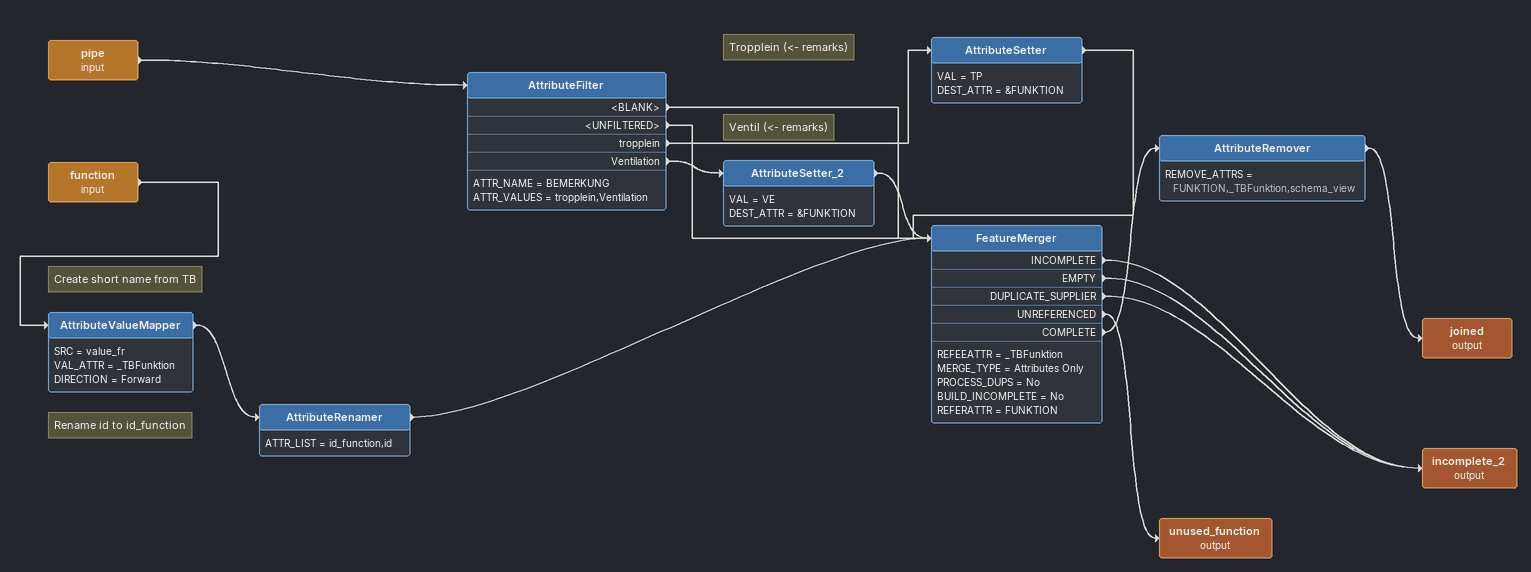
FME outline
pipe (input)
    -> AttributeFilter
AttributeFilter
    ATTR_NAME = BEMERKUNG
    ATTR_VALUES = tropplein,Ventilation
    <BLANK> -> FeatureMerger
    <UNFILTERED> -> FeatureMerger
    tropplein -> AttributeSetter
    Ventilation -> AttributeSetter_2
Note: Tropplein (<- remarks)
AttributeSetter
    VAL = TP
    DEST_ATTR = &FUNKTION
    -> FeatureMerger
Note: Ventil (<- remarks)
AttributeSetter_2
    VAL = VE
    DEST_ATTR = &FUNKTION
    -> FeatureMerger
function (input)
    -> AttributeValueMapper
Note: Create short name from TB
AttributeValueMapper
    SRC = value_fr
    VAL_ATTR = _TBFunktion
    DIRECTION = Forward
    -> AttributeRenamer
Note: Rename id to id_function
AttributeRenamer
    ATTR_LIST = id_function,id
    -> FeatureMerger
FeatureMerger
    REFEEATTR = _TBFunktion
    MERGE_TYPE = Attributes Only
    PROCESS_DUPS = No
    BUILD_INCOMPLETE = No
    REFERATTR = FUNKTION
    INCOMPLETE -> incomplete_2 (output)
    EMPTY -> incomplete_2 (output)
    DUPLICATE_SUPPLIER -> incomplete_2 (output)
    UNREFERENCED -> unused_function (output)
    COMPLETE -> AttributeRemover
AttributeRemover
    REMOVE_ATTRS = FUNKTION,_TBFunktion,schema_view
    -> joined (output)
joined (output)
incomplete_2 (output)
unused_function (output)
